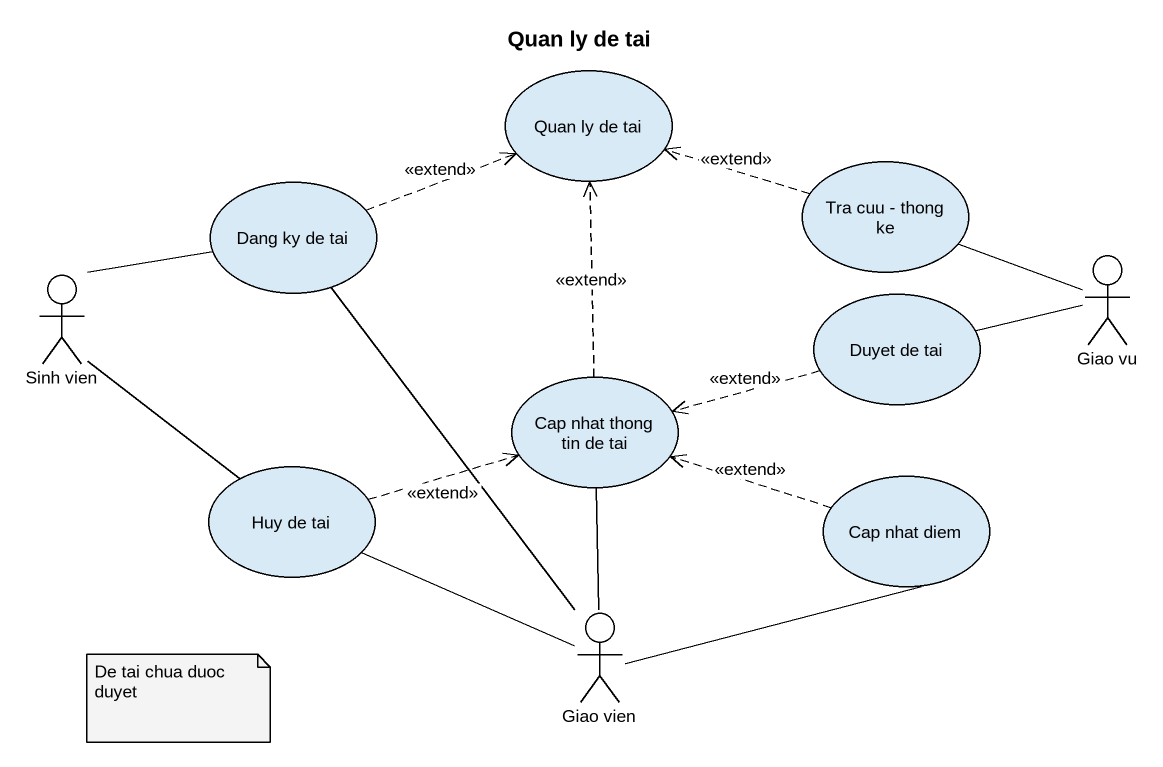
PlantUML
@startuml
title Quan ly de tai
usecase "Quan ly de tai" as Quan_ly_de_tai
usecase "Dang ky de tai" as Dang_ky_de_tai
usecase "Tra cuu - thong ke" as Tra_cuu_thong_ke
actor "Giao vu" as Giao_vu
actor "Sinh vien" as Sinh_vien
usecase "Duyet de tai" as Duyet_de_tai
usecase "Cap nhat thong tin de tai" as Cap_nhat_thong_tin_de_tai
usecase "Huy de tai" as Huy_de_tai
usecase "Cap nhat diem" as Cap_nhat_diem
actor "Giao vien" as Giao_vien
Dang_ky_de_tai .right.> Quan_ly_de_tai : <<extend>>
Tra_cuu_thong_ke .left.> Quan_ly_de_tai : <<extend>>
Giao_vu -left- Tra_cuu_thong_ke
Giao_vu -left- Duyet_de_tai
Sinh_vien -right- Dang_ky_de_tai
Sinh_vien -- Huy_de_tai
Duyet_de_tai .left.> Cap_nhat_thong_tin_de_tai : <<extend>>
Cap_nhat_thong_tin_de_tai .up.> Quan_ly_de_tai : <<extend>>
Huy_de_tai .right.> Cap_nhat_thong_tin_de_tai : <<extend>>
Cap_nhat_diem .left.> Cap_nhat_thong_tin_de_tai : <<extend>>
Giao_vien -up- Dang_ky_de_tai
Giao_vien -up- Cap_nhat_thong_tin_de_tai
Giao_vien -left- Huy_de_tai
Giao_vien -right- Cap_nhat_diem
note as N1
  De tai chua duoc duyet
end note
@enduml
